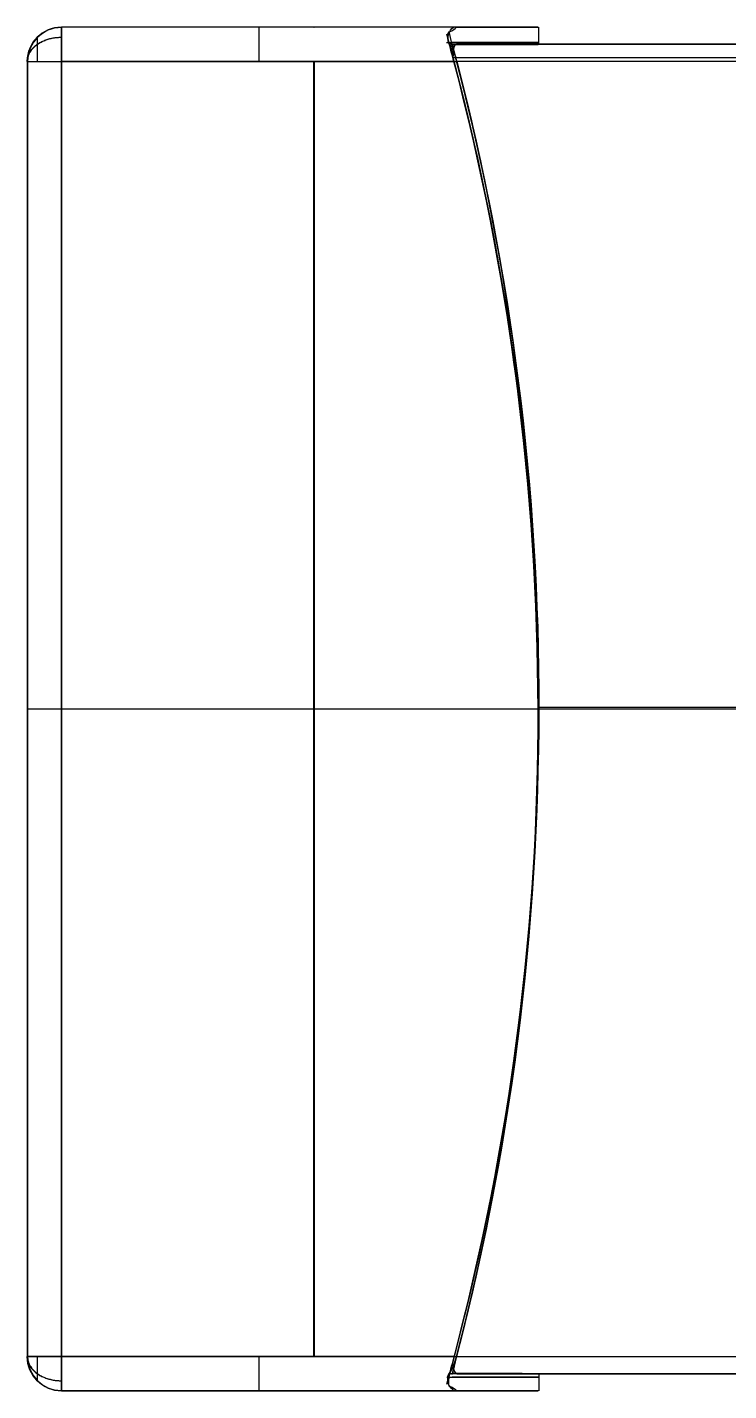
# Model space of a CAD drawing. Header units: millimetres. Extents: x 1.2 to 41.2, y 0.2 to 23.9.
# Drawn here: x 17.625 to 18.037, y 8.507 to 9.307 of the extents above; entities that cross this region are included whole.
import ezdxf

# ---------------------------------------------------------------- set-up
doc = ezdxf.new("R2010")
doc.units = ezdxf.units.MM
doc.layers.add('图层03', color=5, linetype='Continuous', true_color=0x0000ff)

msp = doc.modelspace()

# ---------------------------------------------------------------- linework, layer by layer
at = {"layer": '图层03', "color": 7, "true_color": 0xffffff}
for p, q in [((17.925, 9.30736, 1.98776), (17.64524, 9.30736, 1.98782)), ((17.79328, 9.30736, 1.60774), (17.79345, 9.30736, 2.36784)), ((17.92527, 9.29734, 1.9849), (17.92527, 9.30736, 1.9849)), ((18.92567, 9.29736, 1.98855), (17.92494, 9.29736, 1.98877)), ((17.62524, 9.28736, 1.98782), (17.62524, 8.52726, 1.98782)), ((17.79328, 8.52726, 1.58774), (17.79328, 9.28736, 1.58774)), ((17.79345, 9.28736, 2.38784), (17.79345, 8.52726, 2.38784)), ((17.62515, 8.90731, 1.60778), (17.62532, 8.90731, 2.36787)), ((17.64515, 8.90731, 1.58777), (17.92492, 8.90731, 1.58771)), ((17.64533, 8.90731, 2.38787), (17.92509, 8.90731, 2.38781)), ((17.92485, 8.90832, 1.59771), (18.23137, 8.90832, 1.59764)), ((17.92536, 8.91017, 2.37781), (17.92536, 8.91017, 2.38781)), ((17.92536, 8.90731, 2.37781), (18.92549, 8.90731, 2.37759)), ((17.92519, 8.90444, 1.59773), (17.92519, 8.90444, 1.58771)), ((17.92527, 8.51726, 1.98675), (18.92574, 8.51726, 1.98653)), ((17.92528, 8.51726, 1.99062), (17.92528, 8.50726, 1.99062)), ((17.64524, 8.50726, 1.98782), (17.925, 8.50726, 1.98776)), ((17.79328, 8.50726, 1.60774), (17.79345, 8.50726, 2.36784))]:
    msp.add_line(p, q, dxfattribs=at)
at = {"layer": '图层03', "color": 7, "true_color": 0xffffff, "extrusion": (0.000220476, -9.86076e-32, 1)}
msp.add_arc((17.6448, 9.28736, 1.61166), 0.02, 90, 180, dxfattribs=at)
at = {"layer": '图层03', "color": 7, "true_color": 0xffffff, "extrusion": (-0.000220476, 0, -1)}
for centre, radius, start, end in [((-17.6448, 9.28736, -1.99171), 0.02, 0, 90), ((-16.42465, 8.90444, -1.60065), 1.50019, 164.57553, 194.97255)]:
    msp.add_arc(centre, radius, start, end, dxfattribs=at)
at = {"layer": '图层03', "color": 7, "true_color": 0xffffff, "extrusion": (0.000220476, 0, 1)}
for centre, radius, start, end in [((17.6448, 9.28736, 2.37176), 0.02, 90, 180), ((16.42465, 8.91017, 2.38277), 1.50019, 344.57553, 14.95839), ((17.6448, 8.52726, 1.99171), 0.02, 180, 270)]:
    msp.add_arc(centre, radius, start, end, dxfattribs=at)
at = {"layer": '图层03', "color": 7, "true_color": 0xffffff, "extrusion": (1, -2.47818e-16, -0.000220476)}
for centre, start, end in [((9.28736, 1.61166, 17.6448), 270, 0), ((9.28736, 2.37176, 17.6448), 360, 90), ((8.52726, 1.61166, 17.6448), 180, 270), ((8.52726, 2.37176, 17.6448), 90, 180)]:
    msp.add_arc(centre, 0.02, start, end, dxfattribs=at)
at = {"layer": '图层03', "color": 7, "true_color": 0xffffff, "extrusion": (-1, 0, 0.000220476)}
for centre, start, end in [((-9.28736, 1.61166, -17.76072), 180, 270), ((-9.28736, 2.37176, -17.76072), 90, 180), ((-8.52726, 1.61166, -17.76072), 270, 360), ((-8.52726, 2.37176, -17.76072), 360, 90)]:
    msp.add_arc(centre, 0.02, start, end, dxfattribs=at)
at = {"layer": '图层03', "color": 7, "true_color": 0xffffff, "extrusion": (0, 1, 0)}
for centre, radius, start, end in [((-16.42508, 1.98523, 9.29837), 1.50019, 164.57662, 194.97102), ((-17.64532, 2.36787, 9.28736), 0.02, 0.01263, 90.01263), ((-17.64532, 2.36787, 8.90731), 0.02, 0.01263, 90.01263)]:
    msp.add_arc(centre, radius, start, end, dxfattribs=at)
at = {"layer": '图层03', "color": 7, "true_color": 0xffffff, "extrusion": (0, -1, 0)}
for centre, radius, start, end in [((17.64516, 1.60777, -9.28736), 0.02, 179.98737, 269.98737), ((17.64516, 1.60777, -8.90731), 0.02, 179.98737, 269.98737), ((17.64516, 1.60777, -8.52726), 0.02, 179.98737, 269.98737), ((17.64532, 2.36787, -8.52726), 0.02, 89.98737, 179.98737), ((16.42508, 1.99095, -8.51529), 1.50019, 344.5923, 14.9602)]:
    msp.add_arc(centre, radius, start, end, dxfattribs=at)
at = {"layer": '图层03', "color": 7, "true_color": 0xffffff, "extrusion": (-0.000220476, 1.7806e-13, -1)}
msp.add_arc((-16.42465, 8.91017, -2.38176), 1.50019, 165.43815, 194.78791, dxfattribs=at)
at = {"layer": '图层03', "color": 7, "true_color": 0xffffff, "extrusion": (-0.000220476, 4.93038e-32, -1)}
msp.add_arc((-17.6448, 8.52726, -1.61166), 0.02, 270, 0, dxfattribs=at)
at = {"layer": '图层03', "color": 7, "true_color": 0xffffff, "extrusion": (0.000220476, 9.59111e-12, 1)}
msp.add_arc((17.6448, 8.52726, 2.37176), 0.02, 180, 270, dxfattribs=at)
at = {"layer": '图层03', "color": 7, "true_color": 0xffffff}
for points, degree in [([(17.64516, 9.30736, 1.60777), (17.64524, 9.30736, 1.98782), (17.64532, 9.30736, 2.36787)], 2), ([(17.877, 9.30736, 1.60772), (17.76108, 9.30736, 1.60775), (17.64516, 9.30736, 1.60777)], 2), ([(17.87567, 9.30736, 2.36782), (17.7605, 9.30736, 2.36784), (17.64532, 9.30736, 2.36787)], 2), ([(17.87259, 9.30468, 1.59772), (17.87525, 9.30557, 1.60105), (17.87613, 9.30647, 1.60438), (17.877, 9.30736, 1.60772)], 3), ([(17.87286, 9.30437, 2.37831), (17.87388, 9.30642, 2.3748), (17.87478, 9.30736, 2.37131), (17.87567, 9.30736, 2.36782)], 3), ([(17.87269, 9.29785, 1.5907), (17.87198, 9.30046, 1.59325), (17.8714, 9.30257, 1.59548), (17.87259, 9.30468, 1.59772)], 3), ([(17.87276, 9.29736, 2.38514), (17.87157, 9.30005, 2.38359), (17.87215, 9.30236, 2.3814), (17.87286, 9.30437, 2.37831)], 3), ([(17.87496, 9.28938, 1.59786), (17.87436, 9.29598, 1.59772), (17.87436, 9.30033, 1.59772), (17.87259, 9.30468, 1.59772)], 3), ([(17.8755, 9.28736, 1.58772), (17.87462, 9.29069, 1.58861), (17.87372, 9.29403, 1.58951), (17.87269, 9.29785, 1.5907)], 3), ([(17.87513, 9.29722, 2.36984), (17.87453, 9.29736, 2.37644), (17.87454, 9.29736, 2.38079), (17.87276, 9.29736, 2.38514)], 3), ([(17.877, 9.29736, 1.60772), (17.87581, 9.29736, 1.60315), (17.87498, 9.29522, 1.60004), (17.87496, 9.28938, 1.59786)], 3), ([(18.97518, 9.29736, 2.36758), (18.42515, 9.29729, 2.36871), (17.87513, 9.29722, 2.36984)], 2), ([(17.87513, 9.29722, 2.36984), (17.941, 9.29736, 2.12013), (17.94146, 9.29736, 1.85564), (17.877, 9.29736, 1.60772)], 3), ([(17.87717, 9.28736, 2.37782), (17.87598, 9.29193, 2.37782), (17.87515, 9.29504, 2.37569), (17.87513, 9.29722, 2.36984)], 3), ([(18.97351, 9.29736, 1.60748), (18.42525, 9.29736, 1.6076), (17.877, 9.29736, 1.60772)], 2), ([(18.97554, 9.28938, 1.59762), (18.42525, 9.28938, 1.59774), (17.87496, 9.28938, 1.59786)], 2), ([(17.87496, 9.28938, 1.59786), (17.94088, 9.03968, 1.59771), (17.9414, 8.77519, 1.59771), (17.877, 8.52726, 1.59772)], 3), ([(17.62515, 9.28736, 1.60778), (17.62524, 9.28736, 1.98782), (17.62532, 9.28736, 2.36787)], 2), ([(17.62515, 9.28736, 1.60778), (17.62515, 8.90731, 1.60778), (17.62515, 8.52726, 1.60778)], 2), ([(17.62532, 9.28736, 2.36787), (17.62532, 8.90731, 2.36787), (17.62532, 8.52726, 2.36787)], 2), ([(17.8755, 9.28736, 1.58772), (17.76032, 9.28736, 1.58774), (17.64515, 9.28736, 1.58777)], 2), ([(17.64515, 9.28736, 1.58777), (17.64515, 8.90731, 1.58777), (17.64515, 8.52726, 1.58777)], 2), ([(17.64533, 9.28736, 2.38787), (17.76125, 9.28736, 2.38785), (17.87717, 9.28736, 2.38782)], 2), ([(17.64533, 8.52726, 2.38787), (17.64533, 8.90731, 2.38787), (17.64533, 9.28736, 2.38787)], 2), ([(18.97368, 9.28736, 2.37758), (18.42542, 9.28736, 2.3777), (17.87717, 9.28736, 2.37782)], 2), ([(17.62515, 8.52726, 1.60778), (17.62524, 8.52726, 1.98782), (17.62532, 8.52726, 2.36787)], 2), ([(17.64515, 8.52726, 1.58777), (17.76107, 8.52726, 1.58774), (17.877, 8.52726, 1.58772)], 2), ([(17.87567, 8.52726, 2.38782), (17.7605, 8.52726, 2.38785), (17.64533, 8.52726, 2.38787)], 2), ([(17.87276, 8.50994, 2.37782), (17.87219, 8.51428, 2.37782), (17.87337, 8.51863, 2.37782), (17.87462, 8.52332, 2.37748)], 3), ([(17.87257, 8.51711, 1.5904), (17.87525, 8.52059, 1.58951), (17.87613, 8.52392, 1.58861), (17.877, 8.52726, 1.58772)], 3), ([(17.87567, 8.52726, 2.38782), (17.87479, 8.52392, 2.38693), (17.8739, 8.52059, 2.38603), (17.87286, 8.51676, 2.38484)], 3), ([(17.87567, 8.52726, 2.37782), (17.87533, 8.52598, 2.37782), (17.87498, 8.52467, 2.37756), (17.87462, 8.52332, 2.37748)], 3), ([(17.87496, 8.5174, 1.6057), (17.87536, 8.51937, 1.60038), (17.87618, 8.52325, 1.59772), (17.877, 8.52726, 1.59772)], 3), ([(17.87567, 8.52726, 2.37782), (18.42542, 8.52726, 2.3777), (18.97518, 8.52726, 2.37758)], 2), ([(17.877, 8.52726, 1.59772), (18.42525, 8.52726, 1.5976), (18.97351, 8.52726, 1.59748)], 2), ([(17.87269, 8.51024, 1.59723), (17.87198, 8.51278, 1.59462), (17.8714, 8.51502, 1.59251), (17.87257, 8.51711, 1.5904)], 3), ([(17.87286, 8.51676, 2.38484), (17.87215, 8.51416, 2.3823), (17.87157, 8.51205, 2.38006), (17.87276, 8.50994, 2.37782)], 3), ([(17.87257, 8.51711, 1.5904), (17.87202, 8.51726, 1.59474), (17.8732, 8.51726, 1.59909), (17.87496, 8.5174, 1.6057)], 3), ([(17.87496, 8.5174, 1.6057), (18.42525, 8.5174, 1.60558), (18.97554, 8.5174, 1.60546)], 2), ([(17.87717, 8.51726, 2.36782), (18.42542, 8.51726, 2.3677), (18.97368, 8.51726, 2.36758)], 2), ([(17.8755, 8.50726, 1.60772), (17.76033, 8.50726, 1.60775), (17.64516, 8.50726, 1.60777)], 2), ([(17.64532, 8.50726, 2.36787), (17.64524, 8.50726, 1.98782), (17.64516, 8.50726, 1.60777)], 2), ([(17.64532, 8.50726, 2.36787), (17.76125, 8.50726, 2.36784), (17.87717, 8.50726, 2.36782)], 2), ([(17.8755, 8.50726, 1.60772), (17.87462, 8.50815, 1.60438), (17.87373, 8.50904, 1.60105), (17.87269, 8.51024, 1.59723)], 3), ([(17.87276, 8.50994, 2.37782), (17.87542, 8.50904, 2.37449), (17.8763, 8.50815, 2.37115), (17.87717, 8.50726, 2.36782)], 3)]:
    msp.add_open_spline(points, degree=degree, dxfattribs=at)
at = {"layer": '图层03', "color": 7, "true_color": 0xffffff, "extrusion": (2.90413e-13, 1, -1.81872e-14)}
msp.add_open_spline([(17.877, 9.30736, 1.60772), (17.94146, 9.30736, 1.85564), (17.941, 9.30736, 2.12013), (17.87567, 9.30736, 2.36782)], degree=3, dxfattribs=at)
at = {"layer": '图层03', "color": 7, "true_color": 0xffffff, "extrusion": (-0.0001559, -0.707107, -0.707107)}
for points in [[(17.62515, 9.28736, 1.60778), (17.62515, 9.29564, 1.59949), (17.63343, 9.3015, 1.59363), (17.64515, 9.3015, 1.59363)], [(17.62532, 8.52726, 2.36787), (17.62532, 8.51897, 2.37616), (17.63361, 8.51312, 2.38202), (17.64533, 8.51312, 2.38201)]]:
    msp.add_rational_spline(points, [0.853553390593, 0.686886723927, 0.686886723927, 0.853553390593], degree=3, dxfattribs=at)
at = {"layer": '图层03', "color": 7, "true_color": 0xffffff, "extrusion": (0.0001559, -0.707107, 0.707107)}
for points in [[(17.62532, 9.28736, 2.36787), (17.62532, 9.29564, 2.37616), (17.63361, 9.3015, 2.38202), (17.64533, 9.3015, 2.38201)], [(17.62515, 8.52726, 1.60778), (17.62515, 8.51897, 1.59949), (17.63343, 8.51312, 1.59363), (17.64515, 8.51312, 1.59363)]]:
    msp.add_rational_spline(points, [0.853553390593, 0.686886723927, 0.686886723927, 0.853553390593], degree=3, dxfattribs=at)
at = {"layer": '图层03', "color": 7, "true_color": 0xffffff, "extrusion": (-1, -8.57716e-13, 0.000220476)}
msp.add_rational_spline([(17.63101, 9.3015, 1.60778), (17.63101, 9.3015, 1.59949), (17.63101, 9.29564, 1.59363), (17.63101, 9.28736, 1.59363)], [0.853553390593, 0.686886723927, 0.686886723927, 0.853553390593], degree=3, dxfattribs=at)
at = {"layer": '图层03', "color": 7, "true_color": 0xffffff, "extrusion": (1, -4.28914e-13, -0.000220476)}
msp.add_rational_spline([(17.63118, 9.28736, 2.38202), (17.63118, 9.29564, 2.38202), (17.63118, 9.3015, 2.37616), (17.63118, 9.3015, 2.36787)], [0.853553390593, 0.686886723927, 0.686886723927, 0.853553390593], degree=3, dxfattribs=at)
at = {"layer": '图层03', "color": 7, "true_color": 0xffffff}
for points, knots in [([(17.87276, 9.29736, 2.38514), (17.87498, 9.29571, 2.38614), (17.87556, 9.2935, 2.38699), (17.87616, 9.29125, 2.38744), (17.87649, 9.28997, 2.38769), (17.87683, 9.28866, 2.38782), (17.87717, 9.28736, 2.38782)], [-0.01179894, -0.01179894, -0.01179894, -0.01179894, -0.00405026, -0.00405026, -0.00405026, 0, 0, 0, 0]), ([(17.87462, 8.52332, 2.37748), (17.87484, 8.52246, 2.37666), (17.875, 8.52148, 2.37606), (17.8752, 8.52065, 2.37533), (17.87539, 8.51982, 2.3746), (17.87562, 8.51911, 2.37372), (17.87587, 8.51857, 2.37277), (17.87613, 8.51801, 2.37179), (17.87641, 8.51762, 2.37071), (17.8767, 8.51742, 2.36962), (17.87685, 8.51731, 2.36902), (17.87701, 8.51726, 2.36842), (17.87717, 8.51726, 2.36782)], [-0.01224644, -0.01224644, -0.01224644, -0.01224644, -0.00875506, -0.00875506, -0.00875506, -0.00535501, -0.00535501, -0.00535501, -0.0018722, -0.0018722, -0.0018722, 0, 0, 0, 0]), ([(17.87717, 8.51726, 2.36782), (17.90933, 8.51726, 2.24389), (17.92536, 8.51726, 2.11573), (17.92518, 8.51726, 1.8596), (17.90859, 8.51726, 1.73295), (17.87496, 8.5174, 1.6057)], [-0.7726713, -0.7726713, -0.7726713, -0.7726713, -0.3863357, -0.3863357, 0, 0, 0, 0])]:
    msp.add_open_spline(points, degree=3, knots=knots, dxfattribs=at)
at = {"layer": '图层03', "color": 7, "true_color": 0xffffff, "extrusion": (-0.000220476, -2.28819e-16, -1)}
msp.add_open_spline([(17.877, 8.52726, 1.58772), (17.9414, 8.77519, 1.5877), (17.94088, 9.03968, 1.5877), (17.8755, 9.28736, 1.58772)], degree=3, dxfattribs=at)
at = {"layer": '图层03', "color": 7, "true_color": 0xffffff, "extrusion": (-0.000220476, 1.31303e-15, -1)}
msp.add_open_spline([(17.87717, 9.28736, 2.38782), (17.94158, 9.03943, 2.38781), (17.94105, 8.77493, 2.38781), (17.87567, 8.52726, 2.38782)], degree=3, dxfattribs=at)
at = {"layer": '图层03', "color": 7, "true_color": 0xffffff, "extrusion": (-1, -8.1911e-13, 0.000220476)}
msp.add_rational_spline([(17.63101, 8.52726, 1.59363), (17.63101, 8.51897, 1.59363), (17.63101, 8.51312, 1.59949), (17.63101, 8.51312, 1.60778)], [0.853553390593, 0.686886723927, 0.686886723927, 0.853553390593], degree=3, dxfattribs=at)
at = {"layer": '图层03', "color": 7, "true_color": 0xffffff, "extrusion": (-1, 2.1055e-12, 0.000220476)}
msp.add_rational_spline([(17.63118, 8.51312, 2.36787), (17.63118, 8.51312, 2.37616), (17.63118, 8.51897, 2.38202), (17.63118, 8.52726, 2.38202)], [0.853553390593, 0.686886723927, 0.686886723927, 0.853553390593], degree=3, dxfattribs=at)
at = {"layer": '图层03', "color": 7, "true_color": 0xffffff, "extrusion": (-4.37975e-13, 1, 9.60584e-16)}
msp.add_open_spline([(17.87717, 8.50726, 2.36782), (17.94152, 8.50726, 2.11987), (17.94094, 8.50726, 1.85538), (17.8755, 8.50726, 1.60772)], degree=3, dxfattribs=at)

doc.saveas('drawing.dxf')
